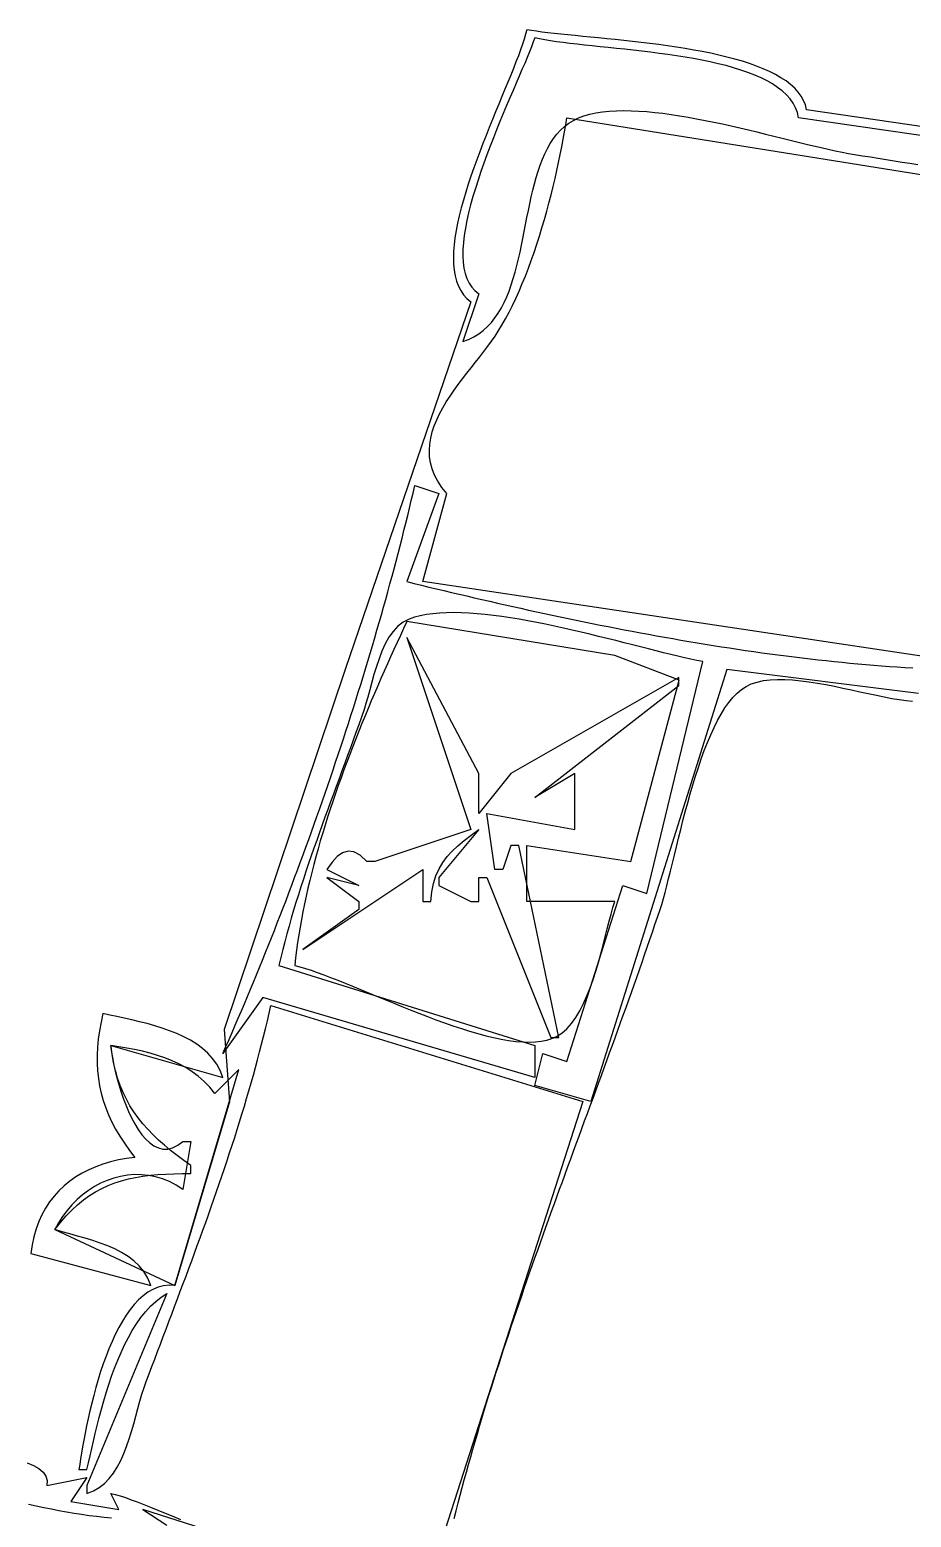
# Model space of a CAD drawing. Header units: metres. Extents: x 37 to 1169, y 29 to 746.
# Drawn here: x 411.8 to 522.1, y 417 to 603 of the extents above; entities that cross this region are included whole.
import ezdxf

# ---------------------------------------------------------------- set-up
doc = ezdxf.new("R2010")
doc.units = ezdxf.units.M

msp = doc.modelspace()

# ---------------------------------------------------------------- linework, layer by layer
for p, q in [((474, 603), (473.8551, 602.4419)), ((474.5751, 602.8995), (474, 603)), ((475.2089, 602.803), (474.5751, 602.8995)), ((475.898, 602.7096), (475.2089, 602.803)), ((476.6388, 602.6185), (475.898, 602.7096)), ((477.428, 602.5289), (476.6388, 602.6185)), ((473.4619, 601.1839), (473.2188, 600.4892)), ((473.6749, 601.8357), (473.4619, 601.1839)), ((473.8551, 602.4419), (473.6749, 601.8357)), ((474.5899, 600.8828), (474.3347, 600.2393)), ((474.8126, 601.4708), (474.5899, 600.8828)), ((475, 602), (474.8126, 601.4708)), ((475.601, 601.8638), (475, 602)), ((476.2595, 601.7358), (475.601, 601.8638)), ((476.972, 601.615), (476.2595, 601.7358)), ((477.7347, 601.5003), (476.972, 601.615)), ((478.2621, 602.44), (477.428, 602.5289)), ((478.5441, 601.3904), (477.7347, 601.5003)), ((479.1375, 602.351), (478.2621, 602.44)), ((479.3964, 601.2844), (478.5441, 601.3904)), ((480.0509, 602.2611), (479.1375, 602.351)), ((480.2881, 601.181), (479.3964, 601.2844)), ((480.9988, 602.1696), (480.0509, 602.2611)), ((481.2156, 601.0792), (480.2881, 601.181)), ((481.9777, 602.0755), (480.9988, 602.1696)), ((482.1751, 600.9779), (481.2156, 601.0792)), ((482.9843, 601.9782), (481.9777, 602.0755)), ((483.1631, 600.8759), (482.1751, 600.9779)), ((484.0149, 601.8769), (482.9843, 601.9782)), ((484.1759, 600.7722), (483.1631, 600.8759)), ((485.0662, 601.7707), (484.0149, 601.8769)), ((485.2099, 600.6656), (484.1759, 600.7722)), ((486.1347, 601.6588), (485.0662, 601.7707)), ((487.2169, 601.5405), (486.1347, 601.6588)), ((488.3094, 601.4149), (487.2169, 601.5405)), ((489.4088, 601.2813), (488.3094, 601.4149)), ((490.5116, 601.1389), (489.4088, 601.2813)), ((491.6142, 600.9868), (490.5116, 601.1389)), ((492.7133, 600.8243), (491.6142, 600.9868)), ((493.8055, 600.6505), (492.7133, 600.8243)), ((472.6528, 598.9819), (472.3351, 598.1746)), ((472.9483, 599.7543), (472.6528, 598.9819)), ((473.2188, 600.4892), (472.9483, 599.7543)), ((474.0501, 599.5439), (473.7389, 598.8001)), ((474.3347, 600.2393), (474.0501, 599.5439)), ((486.2614, 600.5551), (485.2099, 600.6656)), ((487.3268, 600.4394), (486.2614, 600.5551)), ((488.4025, 600.3175), (487.3268, 600.4394)), ((489.4848, 600.1883), (488.4025, 600.3175)), ((490.5702, 600.0507), (489.4848, 600.1883)), ((491.6549, 599.9035), (490.5702, 600.0507)), ((492.7353, 599.7457), (491.6549, 599.9035)), ((493.8079, 599.5761), (492.7353, 599.7457)), ((494.8871, 600.4648), (493.8055, 600.6505)), ((494.8689, 599.3937), (493.8079, 599.5761)), ((495.9147, 599.1972), (494.8689, 599.3937)), ((495.9549, 600.2662), (494.8871, 600.4648)), ((496.9417, 598.9856), (495.9147, 599.1972)), ((497.0052, 600.054), (495.9549, 600.2662)), ((497.9463, 598.7578), (496.9417, 598.9856)), ((498.0348, 599.8274), (497.0052, 600.054)), ((499.0401, 599.5856), (498.0348, 599.8274)), ((500.0176, 599.3278), (499.0401, 599.5856)), ((500.9639, 599.0532), (500.0176, 599.3278)), ((501.8756, 598.7611), (500.9639, 599.0532)), ((471.9978, 597.335), (471.6435, 596.4659)), ((472.3351, 598.1746), (471.9978, 597.335)), ((473.0489, 597.1812), (472.676, 596.3131)), ((473.4042, 598.0114), (473.0489, 597.1812)), ((473.7389, 598.8001), (473.4042, 598.0114)), ((498.9248, 598.5127), (497.9463, 598.7578)), ((499.8735, 598.2491), (498.9248, 598.5127)), ((500.789, 597.966), (499.8735, 598.2491)), ((501.6674, 597.6622), (500.789, 597.966)), ((502.5052, 597.3367), (501.6674, 597.6622)), ((502.7491, 598.4505), (501.8756, 598.7611)), ((503.2987, 596.9882), (502.5052, 597.3367)), ((503.5811, 598.1207), (502.7491, 598.4505)), ((504.368, 597.771), (503.5811, 598.1207)), ((505.1065, 597.4005), (504.368, 597.771)), ((505.793, 597.0084), (505.1065, 597.4005)), ((471.2747, 595.5699), (470.8942, 594.6497)), ((471.6435, 596.4659), (471.2747, 595.5699)), ((472.2885, 595.4106), (471.8892, 594.4771)), ((472.676, 596.3131), (472.2885, 595.4106)), ((504.0444, 596.6158), (503.2987, 596.9882)), ((504.7385, 596.2182), (504.0444, 596.6158)), ((505.3774, 595.7944), (504.7385, 596.2182)), ((505.9576, 595.3432), (505.3774, 595.7944)), ((506.4241, 596.594), (505.793, 597.0084)), ((506.4753, 594.8636), (505.9576, 595.3432)), ((506.9963, 596.1564), (506.4241, 596.594)), ((507.5062, 595.6949), (506.9963, 596.1564)), ((507.9503, 595.2086), (507.5062, 595.6949)), ((508.3252, 594.6967), (507.9503, 595.2086)), ((470.5046, 593.7079), (470.1084, 592.7472)), ((470.8942, 594.6497), (470.5046, 593.7079)), ((471.4813, 593.5162), (471.0675, 592.5314)), ((471.8892, 594.4771), (471.4813, 593.5162)), ((506.9269, 594.3545), (506.4753, 594.8636)), ((507.3088, 593.8146), (506.9269, 594.3545)), ((507.6174, 593.243), (507.3088, 593.8146)), ((508.6274, 594.1585), (508.3252, 594.6967)), ((508.8535, 593.5932), (508.6274, 594.1585)), ((509, 593), (508.8535, 593.5932)), ((469.7082, 591.7703), (469.3068, 590.7798)), ((470.1084, 592.7472), (469.7082, 591.7703)), ((470.651, 591.5262), (470.2347, 590.5041)), ((471.0675, 592.5314), (470.651, 591.5262)), ((478.866, 591.1273), (479, 592)), ((479, 592), (592, 573.8696)), ((479.2511, 591.3132), (479.8323, 591.6733)), ((479.8323, 591.6733), (480.4589, 591.9787)), ((480.4589, 591.9787), (481.1335, 592.2268)), ((481.1334, 592.2268), (481.8763, 592.4317)), ((481.8763, 592.4317), (482.6573, 592.596)), ((482.6573, 592.596), (483.4741, 592.7214)), ((483.4741, 592.7214), (484.3245, 592.81)), ((484.3245, 592.81), (485.2061, 592.8635)), ((485.2061, 592.8635), (486.1168, 592.8838)), ((486.1168, 592.8838), (487.0543, 592.8728)), ((487.0543, 592.8728), (488.0163, 592.8324)), ((488.0163, 592.8324), (489.0005, 592.7643)), ((489.0005, 592.7643), (490.0048, 592.6704)), ((490.0048, 592.6704), (491.0267, 592.5527)), ((491.0267, 592.5527), (492.0642, 592.413)), ((492.0642, 592.413), (493.1149, 592.2532)), ((493.1149, 592.2532), (494.1765, 592.075)), ((494.1765, 592.075), (495.2468, 591.8804)), ((495.2468, 591.8804), (496.3236, 591.6713)), ((496.3236, 591.6713), (497.4045, 591.4495)), ((497.4045, 591.4495), (498.4874, 591.2168)), ((507.849, 592.6385), (507.6174, 593.243)), ((508, 592), (507.849, 592.6385)), ((537.9962, 587.6481), (508, 592)), ((543, 588), (509, 593)), ((468.9068, 589.7784), (468.5106, 588.7688)), ((469.3068, 590.7798), (468.9068, 589.7784)), ((470.2347, 590.5041), (469.8214, 589.4685)), ((477.334, 589.3824), (477.7569, 589.9332)), ((477.7569, 589.9332), (478.2159, 590.4404)), ((478.2159, 590.4404), (478.7131, 590.9014)), ((478.5561, 589.3049), (478.718, 590.2282)), ((478.7131, 590.9014), (479.2511, 591.3132)), ((478.718, 590.2282), (478.866, 591.1273)), ((498.4874, 591.2168), (499.5699, 590.9752)), ((499.5699, 590.9752), (500.6498, 590.7265)), ((500.6498, 590.7265), (501.7249, 590.4725)), ((501.7249, 590.4725), (502.7928, 590.2152)), ((502.7928, 590.2152), (503.8514, 589.9563)), ((503.8514, 589.9563), (504.8983, 589.6978)), ((504.8983, 589.6978), (505.9313, 589.4415)), ((468.1211, 587.7536), (467.7407, 586.7356)), ((468.5106, 588.7688), (468.1211, 587.7536)), ((469.4143, 588.4231), (469.0162, 587.3712)), ((469.8214, 589.4685), (469.4143, 588.4231)), ((476.2574, 587.4969), (476.5866, 588.1616)), ((476.5866, 588.1616), (476.9447, 588.791)), ((476.9447, 588.791), (477.334, 589.3824)), ((478.1909, 587.3954), (478.3803, 588.3599)), ((478.3803, 588.3599), (478.5561, 589.3049)), ((505.9313, 589.4415), (506.9482, 589.1893)), ((506.9482, 589.1893), (507.9466, 588.943)), ((507.9466, 588.943), (508.9244, 588.7046)), ((508.9244, 588.7046), (509.8792, 588.4758)), ((509.8792, 588.4758), (510.8089, 588.2585)), ((510.8089, 588.2585), (511.711, 588.0547)), ((511.711, 588.0547), (512.5835, 587.8661)), ((512.5835, 587.8661), (513.424, 587.6946)), ((467.7407, 586.7356), (467.3721, 585.7173)), ((468.6302, 586.3164), (468.2592, 585.2622)), ((469.0162, 587.3712), (468.6302, 586.3164)), ((475.4189, 585.3198), (475.6759, 586.0733)), ((475.6759, 586.0733), (475.9546, 586.7999)), ((475.9546, 586.7999), (476.2574, 587.4969)), ((477.7719, 585.4177), (477.9881, 586.4139)), ((477.9881, 586.4139), (478.1909, 587.3954)), ((513.424, 587.6946), (514.2302, 587.5421)), ((514.2302, 587.5421), (515, 587.4105)), ((515, 587.4105), (515.9884, 587.2517)), ((515.9884, 587.2517), (516.9769, 587.0929)), ((516.9769, 587.0929), (517.9653, 586.9341)), ((517.9653, 586.9341), (518.9538, 586.7754)), ((518.9538, 586.7754), (519.9423, 586.6166)), ((519.9423, 586.6166), (520.9308, 586.4578)), ((520.9308, 586.4578), (521.9193, 586.299)), ((521.9193, 586.299), (522.9078, 586.1402)), ((467.018, 584.7014), (466.6809, 583.6906)), ((467.3721, 585.7173), (467.018, 584.7014)), ((467.9061, 584.2121), (467.5739, 583.1695)), ((468.2592, 585.2622), (467.9061, 584.2121)), ((474.9605, 583.7434), (475.1812, 584.5423)), ((475.1812, 584.5423), (475.4189, 585.3198)), ((477.3004, 583.3908), (477.5426, 584.4092)), ((477.5426, 584.4092), (477.7719, 585.4177)), ((466.3635, 582.6876), (466.0683, 581.695)), ((466.6809, 583.6906), (466.3635, 582.6876)), ((467.5739, 583.1695), (467.2656, 582.1381)), ((474.5604, 582.0929), (474.7544, 582.926)), ((474.7544, 582.926), (474.9605, 583.7434)), ((476.7775, 581.3335), (477.0452, 582.3648)), ((477.0452, 582.3648), (477.3004, 583.3908)), ((465.7981, 580.7155), (465.5554, 579.7518)), ((466.0683, 581.695), (465.7981, 580.7155)), ((466.9842, 581.1212), (466.7325, 580.1224)), ((467.2656, 582.1381), (466.9842, 581.1212)), ((474.0278, 579.5268), (474.1995, 580.3905)), ((474.1995, 580.3905), (474.3762, 581.2468)), ((474.3762, 581.2468), (474.5604, 582.0929)), ((476.2046, 579.2649), (476.4972, 580.2994)), ((476.4972, 580.2994), (476.7775, 581.3335)), ((465.3428, 578.8065), (465.1631, 577.8823)), ((465.5554, 579.7518), (465.3428, 578.8065)), ((466.5137, 579.1453), (466.3306, 578.1932)), ((466.7325, 580.1224), (466.5137, 579.1453)), ((473.6901, 577.7882), (473.8588, 578.6585)), ((473.8588, 578.6585), (474.0278, 579.5268)), ((475.8998, 578.2322), (476.2046, 579.2649)), ((465.0187, 576.9819), (464.9123, 576.1078)), ((465.1631, 577.8823), (465.0187, 576.9819)), ((466.1862, 577.2697), (466.0834, 576.3783)), ((466.3306, 578.1932), (466.1862, 577.2697)), ((473.3441, 576.0533), (473.5193, 576.9189)), ((473.5193, 576.9189), (473.6901, 577.7882)), ((475.2542, 576.182), (475.5829, 577.2038)), ((475.5829, 577.2038), (475.8998, 578.2322)), ((464.8465, 575.2629), (464.824, 574.4497)), ((464.9123, 576.1078), (464.8465, 575.2629)), ((466.0253, 575.5225), (466.0148, 574.7058)), ((466.0834, 576.3783), (466.0253, 575.5225)), ((472.9706, 574.3443), (473.1619, 575.1942)), ((473.1619, 575.1942), (473.3441, 576.0533)), ((474.5619, 574.1677), (474.9138, 575.1692)), ((474.9138, 575.1692), (475.2542, 576.182)), ((464.824, 574.4497), (464.8474, 573.671)), ((464.8474, 573.671), (464.9192, 572.9293)), ((464.9192, 572.9293), (465.0422, 572.2274)), ((466.0148, 574.7058), (466.0548, 573.9318)), ((466.0548, 573.9318), (466.1484, 573.2038)), ((466.1484, 573.2038), (466.2985, 572.5254)), ((472.5507, 572.6833), (472.7676, 573.5064)), ((472.7676, 573.5064), (472.9706, 574.3443)), ((473.824, 572.2084), (474.1986, 573.18)), ((474.1986, 573.18), (474.5619, 574.1677)), ((465.0422, 572.2274), (465.2189, 571.5679)), ((465.2189, 571.5679), (465.4519, 570.9535)), ((466.2985, 572.5254), (466.508, 571.9001)), ((466.508, 571.9001), (466.78, 571.3314)), ((466.78, 571.3314), (467.1173, 570.8228)), ((471.7921, 570.3305), (472.0653, 571.0926)), ((472.0653, 571.0926), (472.3174, 571.8778)), ((472.3174, 571.8778), (472.5507, 572.6833)), ((473.0419, 570.3228), (473.4384, 571.2552)), ((473.4384, 571.2552), (473.824, 572.2084)), ((465.4519, 570.9535), (465.7439, 570.3868)), ((465.7439, 570.3868), (466.0975, 569.8705)), ((468, 570), (466, 564)), ((466.0975, 569.8705), (466.5153, 569.4074)), ((466.5153, 569.4074), (467, 569)), ((467.1173, 570.8228), (467.523, 570.3778)), ((467.523, 570.3778), (468, 570)), ((471.1729, 568.8869), (471.4955, 569.5944)), ((471.4955, 569.5944), (471.7921, 570.3305)), ((472.2168, 568.53), (472.6346, 569.4136)), ((472.6346, 569.4136), (473.0419, 570.3228)), ((467, 569), (451.3079, 523)), ((470.0261, 566.9643), (470.4406, 567.5691)), ((470.4406, 567.5691), (470.822, 568.2109)), ((470.822, 568.2109), (471.1729, 568.8869)), ((471.35, 566.8489), (471.7886, 567.6743)), ((471.7886, 567.6743), (472.2168, 568.53)), ((468.5606, 565.3996), (469.0885, 565.8768)), ((469.0885, 565.8768), (469.5761, 566.3992)), ((469.5761, 566.3992), (470.0261, 566.9643)), ((470.4429, 565.2985), (470.9014, 566.0562)), ((470.9014, 566.0562), (471.35, 566.8489)), ((466, 564), (466.7123, 564.268)), ((466.7123, 564.268), (467.3749, 564.5925)), ((467.3749, 564.5925), (467.9902, 564.9706)), ((467.9902, 564.9706), (468.5606, 565.3996)), ((469.1294, 563.4167), (469.6011, 564.0564)), ((469.6011, 564.0564), (470.0409, 564.6839)), ((470.0409, 564.6839), (470.4429, 565.2986)), ((467.5807, 561.4294), (468.1133, 562.1027)), ((468.1133, 562.1027), (468.6315, 562.7653)), ((468.6315, 562.7653), (469.1294, 563.4167)), ((465.9543, 559.3508), (466.4954, 560.0529)), ((466.4954, 560.0529), (467.0394, 560.7459)), ((467.0394, 560.7459), (467.5807, 561.4294)), ((464.9045, 557.9216), (465.4221, 558.6402)), ((465.4221, 558.6402), (465.9543, 559.3508)), ((463.4983, 555.7232), (463.9368, 556.4626)), ((463.9368, 556.4626), (464.4075, 557.1956)), ((464.4075, 557.1956), (464.9045, 557.9216)), ((462.741, 554.2274), (463.0977, 554.978)), ((463.0977, 554.978), (463.4983, 555.7232)), ((461.992, 551.9492), (462.1823, 552.7125)), ((462.1823, 552.7125), (462.4339, 553.4721)), ((462.4339, 553.4721), (462.741, 554.2274)), ((461.8186, 550.4135), (461.8688, 551.1827)), ((461.8688, 551.1827), (461.992, 551.9492)), ((461.8472, 549.6423), (461.8186, 550.4135)), ((461.9605, 548.8694), (461.8472, 549.6423)), ((462.1641, 548.0955), (461.9605, 548.8694)), ((462.4641, 547.321), (462.1641, 548.0955)), ((462.8662, 546.5466), (462.4641, 547.321)), ((463, 545), (459, 534)), ((459.5619, 544.1336), (459.7828, 545.0682)), ((459.7828, 545.0682), (460, 546)), ((460, 546), (463, 545)), ((461, 534), (464, 545)), ((463.3762, 545.7727), (462.8662, 546.5466)), ((464, 545), (463.3762, 545.7727)), ((459.109, 542.2567), (459.3373, 543.1964)), ((459.3373, 543.1964), (459.5619, 544.1336)), ((458.6415, 540.37), (458.877, 541.3145)), ((458.877, 541.3145), (459.109, 542.2567)), ((458.1597, 538.4742), (458.4024, 539.4232)), ((458.4024, 539.4232), (458.6415, 540.37)), ((457.6641, 536.5702), (457.9136, 537.5232)), ((457.9136, 537.5232), (458.1597, 538.4742)), ((457.4111, 535.6154), (457.6641, 536.5702)), ((456.8952, 533.7004), (457.1548, 534.6587)), ((457.1548, 534.6587), (457.4111, 535.6154)), ((459, 534), (459.9193, 533.7741)), ((528, 524), (461, 534)), ((456.3662, 531.7791), (456.6323, 532.7405)), ((456.6323, 532.7405), (456.8952, 533.7004)), ((459.9193, 533.7741), (460.8436, 533.5483)), ((460.8436, 533.5483), (461.7728, 533.3227)), ((461.7728, 533.3227), (462.7067, 533.0974)), ((462.7067, 533.0974), (463.6452, 532.8724)), ((463.6452, 532.8724), (464.5882, 532.6477)), ((464.5882, 532.6477), (465.5355, 532.4236)), ((465.5355, 532.4236), (466.487, 532.2001)), ((466.487, 532.2001), (467.4426, 531.9772)), ((467.4426, 531.9772), (468.4021, 531.7551)), ((455.8244, 529.8522), (456.0969, 530.8163)), ((456.0969, 530.8163), (456.3662, 531.7791)), ((463.9718, 530.103), (463.094, 530.0582)), ((464.8822, 530.1165), (463.9718, 530.103)), ((465.8227, 530.1004), (464.8822, 530.1165)), ((466.7909, 530.0562), (465.8227, 530.1004)), ((468.4021, 531.7551), (469.3654, 531.5339)), ((469.3654, 531.5339), (470.3323, 531.3135)), ((470.3323, 531.3135), (471.3027, 531.0942)), ((471.3027, 531.0942), (472.2765, 530.8759)), ((472.2765, 530.8759), (473.2536, 530.6589)), ((473.2536, 530.6589), (474.2337, 530.443)), ((474.2337, 530.443), (475.2168, 530.2286)), ((475.2168, 530.2286), (476.2028, 530.0155)), ((455.2701, 527.9205), (455.5488, 528.8869)), ((455.5488, 528.8869), (455.8244, 529.8522)), ((457.8799, 528.4195), (457.2917, 527.7785)), ((458.5397, 528.9355), (457.8799, 528.4195)), ((459.2777, 529.307), (458.5397, 528.9355)), ((459, 529), (458.5971, 528.1388)), ((485, 524.7538), (459, 529)), ((459.9564, 529.533), (459.2777, 529.307)), ((460.6799, 529.7195), (459.9564, 529.533)), ((461.4456, 529.8681), (460.6799, 529.7195)), ((462.2511, 529.9804), (461.4456, 529.8681)), ((463.094, 530.0582), (462.2511, 529.9804)), ((467.7843, 529.9857), (466.7909, 530.0562)), ((468.8005, 529.8905), (467.7843, 529.9857)), ((469.8372, 529.7722), (468.8005, 529.8905)), ((470.8918, 529.6326), (469.8372, 529.7722)), ((471.962, 529.4731), (470.8918, 529.6326)), ((473.0453, 529.2955), (471.962, 529.4731)), ((474.1393, 529.1015), (473.0453, 529.2955)), ((475.2415, 528.8926), (474.1393, 529.1015)), ((476.3496, 528.6706), (475.2415, 528.8926)), ((476.2028, 530.0155), (477.1914, 529.804)), ((477.4611, 528.437), (476.3496, 528.6706)), ((477.1914, 529.804), (478.1826, 529.5941)), ((478.5736, 528.1935), (477.4611, 528.437)), ((478.1826, 529.5941), (479.1762, 529.3858)), ((479.1762, 529.3858), (480.1721, 529.1793)), ((480.1721, 529.1793), (481.1702, 528.9747)), ((481.1702, 528.9747), (482.1703, 528.772)), ((482.1703, 528.772), (483.1722, 528.5713)), ((483.1722, 528.5713), (484.1759, 528.3727)), ((484.1759, 528.3727), (485.1813, 528.1763)), ((454.7037, 525.9847), (454.9884, 526.953)), ((454.9884, 526.953), (455.2701, 527.9205)), ((456.7685, 527.0316), (456.3036, 526.1983)), ((457.2917, 527.7785), (456.7685, 527.0316)), ((457.7878, 526.3899), (457.3822, 525.5029)), ((458.1929, 527.2687), (457.7878, 526.3899)), ((458.5971, 528.1388), (458.1929, 527.2687)), ((459, 527), (467, 503)), ((468, 510), (459, 527)), ((479.6846, 527.9418), (478.5736, 528.1935)), ((480.7918, 527.6836), (479.6846, 527.9418)), ((481.8927, 527.4204), (480.7918, 527.6836)), ((482.9848, 527.1538), (481.8927, 527.4204)), ((484.0658, 526.8857), (482.9848, 527.1538)), ((485.1332, 526.6176), (484.0658, 526.8857)), ((486.1847, 526.3511), (485.1332, 526.6176)), ((485.1813, 528.1763), (486.188, 527.9822)), ((487.2176, 526.0879), (486.1847, 526.3511)), ((486.188, 527.9822), (487.1962, 527.7905)), ((487.1962, 527.7905), (488.2055, 527.6011)), ((488.2055, 527.6011), (489.2158, 527.4144)), ((489.2158, 527.4144), (490.2272, 527.2302)), ((490.2272, 527.2302), (491.2393, 527.0487)), ((491.2393, 527.0487), (492.252, 526.87)), ((492.252, 526.87), (493.2653, 526.6941)), ((493.2653, 526.6941), (494.2789, 526.5212)), ((494.2789, 526.5212), (495.2928, 526.3514)), ((495.2928, 526.3514), (496.3068, 526.1846)), ((454.1254, 524.0457), (454.416, 525.0156)), ((454.416, 525.0156), (454.7037, 525.9847)), ((455.8905, 525.2979), (455.5226, 524.3498)), ((456.3036, 526.1983), (455.8905, 525.2979)), ((456.9764, 524.6078), (456.5709, 523.7052)), ((457.3822, 525.5029), (456.9764, 524.6078)), ((493.0733, 521.6821), (485, 524.7538)), ((488.2298, 525.8296), (487.2176, 526.0879)), ((489.2186, 525.578), (488.2298, 525.8296)), ((490.1818, 525.3346), (489.2186, 525.578)), ((491.1168, 525.1011), (490.1818, 525.3346)), ((492.0212, 524.8791), (491.1168, 525.1011)), ((492.8926, 524.6703), (492.0212, 524.8791)), ((493.7287, 524.4763), (492.8926, 524.6703)), ((496.3068, 526.1846), (497.3208, 526.0211)), ((497.3208, 526.0211), (498.3347, 525.8608)), ((498.3347, 525.8608), (499.3482, 525.704)), ((499.3482, 525.704), (500.3613, 525.5505)), ((500.3613, 525.5505), (501.3738, 525.4006)), ((501.3738, 525.4006), (502.3856, 525.2544)), ((502.3856, 525.2544), (503.3966, 525.1118)), ((503.3966, 525.1118), (504.4066, 524.973)), ((504.4066, 524.973), (505.4155, 524.8381)), ((505.4155, 524.8381), (506.4232, 524.7072)), ((506.4232, 524.7072), (507.4294, 524.5803)), ((507.4294, 524.5803), (508.4342, 524.4576)), ((451.3079, 523), (436.1481, 478.0146)), ((453.5357, 522.1042), (453.8319, 523.0752)), ((453.8319, 523.0752), (454.1254, 524.0457)), ((455.1932, 523.3732), (454.8957, 522.3875)), ((455.5226, 524.3498), (455.1932, 523.3732)), ((456.166, 522.7952), (455.7621, 521.8782)), ((456.5709, 523.7052), (456.166, 522.7952)), ((499, 523), (482, 469)), ((489, 495), (496, 524)), ((494.5268, 524.2989), (493.7287, 524.4763)), ((495.2847, 524.1395), (494.5268, 524.2989)), ((496, 524), (495.2847, 524.1395)), ((523, 520), (499, 523)), ((508.4342, 524.4576), (509.4372, 524.339)), ((509.4372, 524.339), (510.4385, 524.2248)), ((510.4385, 524.2248), (511.4379, 524.1149)), ((511.4379, 524.1149), (512.4352, 524.0096)), ((512.4352, 524.0096), (513.4303, 523.9087)), ((513.4303, 523.9087), (514.423, 523.8125)), ((514.423, 523.8125), (515.4133, 523.7211)), ((515.4133, 523.7211), (516.401, 523.6344)), ((516.401, 523.6344), (517.3859, 523.5526)), ((517.3859, 523.5526), (518.3679, 523.4758)), ((518.3679, 523.4758), (519.3469, 523.4041)), ((519.3469, 523.4041), (520.3228, 523.3375)), ((520.3228, 523.3375), (521.2954, 523.2761)), ((521.2954, 523.2761), (522.2646, 523.22)), ((452.9347, 520.1609), (453.2366, 521.1327)), ((453.2366, 521.1327), (453.5357, 522.1042)), ((454.6235, 521.4121), (454.3701, 520.4663)), ((454.8957, 522.3875), (454.6235, 521.4121)), ((455.3595, 520.9545), (454.9587, 520.0245)), ((455.7621, 521.8782), (455.3595, 520.9545)), ((493, 522), (472, 510)), ((475, 507), (493, 521)), ((487, 499), (493.0733, 521.6821)), ((493, 521), (493, 522)), ((500.8547, 520.5085), (501.419, 520.8827)), ((501.4189, 520.8826), (502.0808, 521.2011)), ((502.0808, 521.2011), (502.8099, 521.4429)), ((502.8099, 521.4429), (503.6002, 521.6138)), ((503.6002, 521.6138), (504.4456, 521.7195)), ((504.4456, 521.7195), (505.3403, 521.7657)), ((505.3403, 521.7657), (506.2781, 521.7583)), ((506.2781, 521.7583), (507.253, 521.703)), ((507.253, 521.703), (508.2591, 521.6055)), ((508.2591, 521.6055), (509.2904, 521.4716)), ((509.2904, 521.4716), (510.3407, 521.3071)), ((510.3407, 521.3071), (511.4042, 521.1177)), ((511.4042, 521.1177), (512.4747, 520.9092)), ((512.4747, 520.9092), (513.5463, 520.6873)), ((452.323, 518.2167), (452.6302, 519.1889)), ((452.6302, 519.1889), (452.9347, 520.1609)), ((454.1287, 519.5695), (453.8928, 518.7409)), ((454.3701, 520.4663), (454.1287, 519.5695)), ((454.56, 519.0884), (454.1639, 518.1466)), ((454.9587, 520.0245), (454.56, 519.0884)), ((499.2772, 518.8858), (499.7844, 519.5047)), ((499.7844, 519.5047), (500.31, 520.0473)), ((500.31, 520.0473), (500.8547, 520.5085)), ((513.5463, 520.6873), (514.613, 520.4578)), ((514.613, 520.4578), (515.6688, 520.2265)), ((515.6688, 520.2265), (516.7076, 519.9991)), ((516.7076, 519.9991), (517.7235, 519.7813)), ((517.7235, 519.7813), (518.7104, 519.5789)), ((518.7104, 519.5789), (519.6623, 519.3977)), ((519.6623, 519.3977), (520.5732, 519.2435)), ((520.5732, 519.2435), (521.4371, 519.1219)), ((521.4371, 519.1219), (522.2481, 519.0388)), ((451.7007, 516.2722), (452.0131, 517.2444)), ((452.0131, 517.2444), (452.323, 518.2167)), ((453.6558, 518), (453.3202, 517.0397)), ((453.7706, 517.1995), (453.3807, 516.2473)), ((453.8928, 518.7409), (453.6559, 518)), ((454.1639, 518.1466), (453.7706, 517.1995)), ((497.8615, 516.6257), (498.3163, 517.4409)), ((498.3163, 517.4409), (498.788, 518.1961)), ((498.788, 518.1961), (499.2772, 518.8858)), ((451.0682, 514.3284), (451.3857, 515.3002)), ((451.3857, 515.3002), (451.7007, 516.2722)), ((452.9944, 515.2904), (452.6121, 514.3291)), ((452.9808, 516.0796), (452.6379, 515.1196)), ((453.3202, 517.0397), (452.9808, 516.0796)), ((453.3807, 516.2473), (452.9944, 515.2904)), ((497.0006, 514.8364), (497.4231, 515.7557)), ((497.4231, 515.7557), (497.8615, 516.6257)), ((450.4258, 512.3859), (450.7482, 513.3569)), ((450.7482, 513.3569), (451.0682, 514.3284)), ((452.2343, 513.3637), (451.8613, 512.3946)), ((452.292, 514.1596), (451.9435, 513.1996)), ((452.6121, 514.3291), (452.2343, 513.3637)), ((452.6379, 515.1196), (452.292, 514.1596)), ((496.2012, 512.8713), (496.5935, 513.8732)), ((496.5935, 513.8732), (497.0006, 514.8364)), ((450.101, 511.4154), (450.4258, 512.3859)), ((451.5929, 512.2394), (451.2406, 511.279)), ((451.8613, 512.3946), (451.4934, 511.4221)), ((451.9435, 513.1996), (451.5929, 512.2394)), ((495.459, 510.7733), (495.8232, 511.8362)), ((495.8232, 511.8362), (496.2012, 512.8713)), ((449.4444, 509.4763), (449.7739, 510.4455)), ((449.7739, 510.4455), (450.101, 511.4154)), ((450.8872, 510.3184), (450.533, 509.3574)), ((451.1312, 510.4464), (450.7749, 509.468)), ((451.2406, 511.279), (450.8872, 510.3184)), ((451.4934, 511.4221), (451.1312, 510.4464)), ((472, 510), (468, 505)), ((468, 505), (468, 510)), ((480, 510), (475, 507)), ((480, 503), (480, 510)), ((494.7699, 508.5853), (495.1081, 509.6879)), ((495.1081, 509.6879), (495.459, 510.7733)), ((448.7787, 507.5405), (449.1127, 508.5079)), ((449.1127, 508.5079), (449.4444, 509.4763)), ((450.1786, 508.3959), (449.8243, 507.434)), ((450.4249, 508.4871), (450.0816, 507.5041)), ((450.533, 509.3574), (450.1786, 508.3959)), ((450.7749, 509.468), (450.4249, 508.4871)), ((494.4439, 507.4711), (494.7699, 508.5853)), ((448.1043, 505.6087), (448.4426, 506.574)), ((448.4426, 506.574), (448.7787, 507.5405)), ((449.4707, 506.4715), (449.1182, 505.5084)), ((449.7454, 506.5194), (449.4167, 505.5331)), ((449.8243, 507.434), (449.4707, 506.4715)), ((450.0816, 507.5041), (449.7454, 506.5194)), ((493.8266, 505.2287), (494.1297, 506.3504)), ((494.1297, 506.3504), (494.4439, 507.4711)), ((447.4214, 503.6817), (447.7639, 504.6445)), ((447.7639, 504.6445), (448.1043, 505.6087)), ((448.7672, 504.5446), (448.4182, 503.5799)), ((449.1182, 505.5084), (448.7672, 504.5446)), ((449.0959, 504.5457), (448.7833, 503.5575)), ((449.4167, 505.5331), (449.0959, 504.5457)), ((470, 498), (469, 505)), ((469, 505), (480, 503)), ((493.252, 503.0039), (493.5342, 504.1115)), ((493.5342, 504.1115), (493.8266, 505.2287)), ((446.7305, 501.7603), (447.0769, 502.7202)), ((447.0769, 502.7202), (447.4214, 503.6817)), ((448.0717, 502.6145), (447.7281, 501.6481)), ((448.4182, 503.5799), (448.0717, 502.6145)), ((448.4793, 502.5688), (448.1843, 501.5799)), ((448.7833, 503.5575), (448.4793, 502.5688)), ((467, 503), (455, 499)), ((468, 503), (463, 497)), ((466.1551, 501.6375), (467.0344, 502.306)), ((467.0344, 502.306), (468, 503)), ((492.9793, 501.9115), (493.252, 503.0039)), ((446.0317, 499.8452), (446.382, 500.8019)), ((446.382, 500.8019), (446.7305, 501.7603)), ((447.3879, 500.6807), (447.0515, 499.7122)), ((447.7281, 501.6481), (447.3879, 500.6807)), ((447.8987, 500.5911), (447.6229, 499.6029)), ((448.1843, 501.5799), (447.8987, 500.5911)), ((464.6524, 500.3097), (465.3613, 500.9777)), ((465.3613, 500.9777), (466.1551, 501.6375)), ((472, 501), (471, 498)), ((473, 501), (472, 501)), ((478, 477), (473, 501)), ((474, 494), (474, 501)), ((474, 501), (487, 499)), ((492.4608, 499.7934), (492.7158, 500.8395)), ((492.7158, 500.8395), (492.9793, 501.9115)), ((445.3255, 497.9372), (445.6795, 498.8903)), ((445.6795, 498.8903), (446.0317, 499.8452)), ((446.7194, 498.7425), (446.392, 497.7717)), ((447.0515, 499.7122), (446.7194, 498.7425)), ((447.3572, 498.6154), (447.102, 497.6291)), ((447.6229, 499.6029), (447.3572, 498.6154)), ((449.6463, 498.917), (449, 498)), ((450.2954, 499.6257), (449.6463, 498.917)), ((450.9592, 500.0961), (450.2954, 499.6257)), ((451.6496, 500.2985), (450.9592, 500.0961)), ((452.3786, 500.2032), (451.6496, 500.2985)), ((453.1581, 499.7802), (452.3786, 500.2032)), ((454, 499), (453.1581, 499.7802)), ((455, 499), (454, 499)), ((463.0266, 498.0898), (463.4858, 498.8826)), ((463.4858, 498.8826), (464.0274, 499.617)), ((464.0274, 499.617), (464.6524, 500.3097)), ((491.9744, 497.8003), (492.2138, 498.7786)), ((492.2138, 498.7786), (492.4608, 499.7934)), ((444.6122, 496.0371), (444.9697, 496.9861)), ((444.9697, 496.9861), (445.3255, 497.9372)), ((446.0698, 496.7996), (445.7533, 495.8261)), ((446, 488), (461, 498)), ((446.392, 497.7717), (446.0698, 496.7996)), ((446.8578, 496.6443), (446.6248, 495.6612)), ((447.102, 497.6291), (446.8578, 496.6443)), ((449, 498), (453, 496)), ((453, 496), (449, 497)), ((449, 497), (453, 494)), ((461, 498), (461, 494)), ((462.3528, 496.2622), (462.6492, 497.222)), ((462.6492, 497.222), (463.0266, 498.0898)), ((463, 497), (463, 496)), ((468, 494), (468, 497)), ((468, 497), (469, 497)), ((469, 497), (477, 477)), ((471, 498), (470, 498)), ((491.516, 495.975), (491.742, 496.864)), ((491.742, 496.864), (491.9744, 497.8003)), ((443.892, 494.1456), (444.2529, 495.0902)), ((444.2529, 495.0902), (444.6122, 496.0371)), ((445.4429, 494.8511), (445.1391, 493.8747)), ((445.7533, 495.8261), (445.4429, 494.8511)), ((446.6248, 495.6612), (446.4035, 494.6802)), ((462, 494), (462.1366, 495.1938)), ((462.1366, 495.1938), (462.3528, 496.2622)), ((463, 496), (467, 494)), ((479, 474), (486, 496)), ((486, 496), (489, 495)), ((491.0815, 494.3606), (491.296, 495.1388)), ((491.296, 495.1388), (491.516, 495.975)), ((443.1653, 492.2635), (443.5295, 493.2033)), ((443.5295, 493.2033), (443.892, 494.1456)), ((444.8423, 492.8966), (444.553, 491.9169)), ((445.1391, 493.8747), (444.8423, 492.8966)), ((446.1943, 493.7017), (445.9975, 492.7259)), ((453, 493), (446, 488)), ((446.4035, 494.6802), (446.1943, 493.7017)), ((453, 494), (453, 493)), ((461, 494), (462, 494)), ((467, 494), (468, 494)), ((485, 494), (474, 494)), ((484.5435, 492.4339), (484.7732, 493.2589)), ((484.7732, 493.2589), (485, 494)), ((490.3515, 492.0582), (490.6666, 493)), ((490.6666, 493), (490.8718, 493.6459)), ((490.8718, 493.6459), (491.0815, 494.3606)), ((442.4325, 490.3916), (442.7997, 491.3263)), ((442.7997, 491.3263), (443.1653, 492.2635)), ((444.553, 491.9169), (444.2717, 490.9355)), ((445.8135, 491.7532), (445.6427, 490.7839)), ((445.9975, 492.7259), (445.8135, 491.7532)), ((484.0651, 490.5799), (484.3083, 491.537)), ((484.3083, 491.537), (484.5435, 492.4339)), ((489.7144, 490.1741), (490.0341, 491.1162)), ((490.0341, 491.1162), (490.3515, 492.0582)), ((441.6938, 488.5307), (442.0639, 489.4597)), ((442.0639, 489.4597), (442.4325, 490.3916)), ((443.9987, 489.9523), (443.7346, 488.9672)), ((444.2717, 490.9355), (443.9987, 489.9523)), ((445.4854, 489.8183), (445.3422, 488.8568)), ((445.6427, 490.7839), (445.4854, 489.8183)), ((483.5444, 488.5331), (483.8113, 489.5746)), ((483.8113, 489.5746), (484.0651, 490.5799)), ((489.0687, 488.2893), (489.3926, 489.2318)), ((489.3926, 489.2318), (489.7144, 490.1741)), ((440.9496, 486.6814), (441.3224, 487.6046)), ((441.3224, 487.6046), (441.6938, 488.5307)), ((443.4798, 487.9802), (443.2348, 486.9911)), ((443.7346, 488.9672), (443.4798, 487.9802)), ((445.2132, 487.8997), (445.099, 486.9473)), ((445.3422, 488.8568), (445.2132, 487.8997)), ((482.9611, 486.3891), (483.2618, 487.4673)), ((483.2618, 487.4673), (483.5444, 488.5331)), ((488.4151, 486.4038), (488.7429, 487.3466)), ((488.7429, 487.3466), (489.0687, 488.2893)), ((440.2002, 484.8447), (440.5756, 485.7615)), ((440.5756, 485.7615), (440.9496, 486.6814)), ((443.2348, 486.9911), (443, 486)), ((443, 486), (475, 476)), ((445.099, 486.9473), (445, 486)), ((445, 486), (445.6296, 485.8399)), ((445.6296, 485.8399), (446.3097, 485.641)), ((446.3097, 485.641), (447.0372, 485.4062)), ((482.6395, 485.3104), (482.9611, 486.3891)), ((487.7542, 484.5176), (488.0855, 485.4608)), ((488.0855, 485.4608), (488.4151, 486.4038)), ((439.4459, 483.0212), (439.8237, 483.9312)), ((439.8237, 483.9312), (440.2002, 484.8447)), ((447.0372, 485.4062), (447.809, 485.1386)), ((447.809, 485.1386), (448.6221, 484.841)), ((448.6221, 484.841), (449.4736, 484.5165)), ((449.4736, 484.5165), (450.3602, 484.1682)), ((450.3602, 484.1682), (451.279, 483.7989)), ((451.279, 483.7989), (452.227, 483.4117)), ((481.924, 483.1993), (482.2947, 484.2432)), ((482.2947, 484.2432), (482.6395, 485.3104)), ((487.0867, 482.6306), (487.4212, 483.5742)), ((487.4212, 483.5742), (487.7542, 484.5176)), ((441, 482), (436, 475)), ((438.6871, 481.2117), (439.0671, 482.1146)), ((439.0671, 482.1146), (439.4459, 483.0212)), ((475, 472), (441, 482)), ((452.227, 483.4117), (453.201, 483.0096)), ((453.201, 483.0096), (454.1981, 482.5955)), ((454.1981, 482.5955), (455.2152, 482.1725)), ((455.2152, 482.1725), (456.2493, 481.7436)), ((456.2493, 481.7436), (457.2974, 481.3117)), ((481.0949, 481.2294), (481.5249, 482.1908)), ((481.5249, 482.1908), (481.924, 483.1993)), ((486.7506, 481.6869), (487.0867, 482.6306)), ((421, 480), (420.7598, 478.9061)), ((421.8554, 479.8071), (421, 480)), ((437.924, 479.417), (438.3061, 480.3124)), ((438.3061, 480.3124), (438.6871, 481.2117)), ((441.5593, 479.0653), (441.7832, 480.033)), ((441.7832, 480.033), (442, 481)), ((442, 481), (481, 469)), ((457.2974, 481.3117), (458.3563, 480.8798)), ((458.3563, 480.8798), (459.4231, 480.451)), ((459.4231, 480.451), (460.4946, 480.0282)), ((460.4946, 480.0282), (461.568, 479.6144)), ((480.1318, 479.4962), (480.6314, 480.3273)), ((480.6314, 480.3273), (481.0949, 481.2294)), ((486.0744, 479.7987), (486.4132, 480.7429)), ((486.4132, 480.7429), (486.7506, 481.6869)), ((420.7598, 478.9061), (420.5668, 477.8381)), ((422.7462, 479.6121), (421.8554, 479.8071)), ((423.6649, 479.411), (422.7462, 479.6121)), ((424.6039, 479.1995), (423.6649, 479.411)), ((425.5557, 478.9737), (424.6039, 479.1995)), ((426.5127, 478.7294), (425.5557, 478.9737)), ((427.4674, 478.4625), (426.5127, 478.7294)), ((428.4123, 478.1688), (427.4674, 478.4625)), ((429.3398, 477.8443), (428.4123, 478.1688)), ((436.1481, 478.0146), (436.8271, 468.9606)), ((437.157, 477.6378), (437.541, 478.5254)), ((437.541, 478.5254), (437.924, 479.417)), ((441.091, 477.1281), (441.3286, 478.097)), ((441.3286, 478.097), (441.5593, 479.0653)), ((461.568, 479.6144), (462.64, 479.2126)), ((462.64, 479.2126), (463.7078, 478.8259)), ((463.7078, 478.8259), (464.7682, 478.4571)), ((464.7682, 478.4571), (465.8181, 478.1093)), ((465.8181, 478.1093), (466.8547, 477.7856)), ((478.3914, 477.5486), (479.0143, 478.0949)), ((479.0143, 478.0949), (479.5936, 478.7481)), ((479.5936, 478.7481), (480.1318, 479.4962)), ((485.3932, 477.9097), (485.7344, 478.8543)), ((485.7344, 478.8543), (486.0744, 479.7987)), ((420.4213, 476.7941), (420.324, 475.7725)), ((420.5668, 477.8381), (420.4213, 476.7941)), ((430.2423, 477.4849), (429.3398, 477.8443)), ((431.1124, 477.0865), (430.2423, 477.4849)), ((431.9425, 476.6448), (431.1124, 477.0865)), ((432.7251, 476.156), (431.9425, 476.6448)), ((433.4526, 475.6157), (432.7251, 476.156)), ((436.3865, 475.875), (436.7722, 476.7543)), ((436.7722, 476.7543), (437.157, 477.6378)), ((440.5965, 475.189), (440.8469, 476.1588)), ((440.8469, 476.1588), (441.091, 477.1281)), ((466.8547, 477.7856), (467.8747, 477.4888)), ((467.8747, 477.4888), (468.8752, 477.2219)), ((468.8752, 477.2219), (469.8532, 476.9881)), ((469.8532, 476.9881), (470.8055, 476.7902)), ((470.8055, 476.7902), (471.7292, 476.6312)), ((471.7292, 476.6312), (472.6212, 476.5142)), ((472.6212, 476.5142), (473.4785, 476.4421)), ((473.4785, 476.4421), (474.2979, 476.418)), ((474.2979, 476.418), (475.0766, 476.4448)), ((475.0766, 476.4448), (475.8114, 476.5255)), ((475.8114, 476.5255), (476.4993, 476.6631)), ((476.4993, 476.6631), (477.1372, 476.8606)), ((477, 477), (478, 477)), ((477.1372, 476.8606), (477.7222, 477.1211)), ((477.7222, 477.1211), (478.3914, 477.5486)), ((484.7077, 476.0199), (485.0509, 476.9649)), ((485.0509, 476.9649), (485.3932, 477.9097)), ((420.324, 475.7725), (420.2753, 474.7717)), ((420.2753, 474.7717), (420.2759, 473.79)), ((422.1381, 474.9074), (422, 476)), ((422, 476), (436, 472)), ((422, 476), (422.0403, 475.5065)), ((422.9934, 475.847), (422, 476)), ((422.0403, 475.5065), (422.1145, 474.9265)), ((422.1145, 474.9265), (422.2221, 474.2716)), ((422.3231, 473.8634), (422.1381, 474.9074)), ((423.982, 475.6791), (422.9934, 475.847)), ((424.9627, 475.4914), (423.982, 475.6791)), ((425.9323, 475.2794), (424.9627, 475.4914)), ((426.8879, 475.0383), (425.9323, 475.2794)), ((427.8264, 474.7634), (426.8879, 475.0383)), ((428.7448, 474.4501), (427.8264, 474.7634)), ((429.6399, 474.0937), (428.7448, 474.4501)), ((434.1174, 475.0199), (433.4526, 475.6157)), ((434.7121, 474.3646), (434.1174, 475.0199)), ((435.2292, 473.6456), (434.7121, 474.3646)), ((436, 475), (436.3865, 475.875)), ((440.3398, 474.2188), (440.5965, 475.189)), ((475, 476), (475, 472)), ((475, 471), (476, 475)), ((476, 475), (479, 474)), ((484.0185, 474.1292), (484.3635, 475.0746)), ((484.3635, 475.0746), (484.7077, 476.0199)), ((420.2759, 473.79), (420.3261, 472.8256)), ((420.3261, 472.8256), (420.4266, 471.877)), ((422.2221, 474.2716), (422.3622, 473.5535)), ((422.5544, 472.8653), (422.3231, 473.8634)), ((422.3622, 473.5535), (422.5344, 472.784)), ((422.5344, 472.784), (422.7378, 471.9748)), ((422.8312, 471.9104), (422.5544, 472.8653)), ((430.5088, 473.6896), (429.6399, 474.0937)), ((430, 446), (438, 473)), ((431.3484, 473.233), (430.5088, 473.6896)), ((432.1557, 472.7193), (431.3484, 473.233)), ((432.9275, 472.1439), (432.1557, 472.7193)), ((438, 473), (435, 470)), ((435.6609, 472.8587), (435.2292, 473.6456)), ((436, 472), (435.6609, 472.8587)), ((439.8087, 472.2777), (440.0772, 473.2484)), ((440.0772, 473.2484), (440.3398, 474.2188)), ((483.3264, 472.2375), (483.6728, 473.1835)), ((483.6728, 473.1835), (484.0185, 474.1292)), ((420.4266, 471.877), (420.5779, 470.9423)), ((420.5779, 470.9423), (420.7805, 470.0201)), ((422.7378, 471.9748), (422.9719, 471.1376)), ((423.1529, 470.9963), (422.8312, 471.9104)), ((422.9719, 471.1376), (423.2359, 470.2843)), ((423.5189, 470.1202), (423.1529, 470.9963)), ((433.6608, 471.5019), (432.9275, 472.1439)), ((434.3527, 470.7888), (433.6608, 471.5019)), ((435, 470), (434.3527, 470.7888)), ((439.255, 470.3359), (439.5346, 471.3068)), ((439.5346, 471.3068), (439.8087, 472.2777)), ((482, 469), (475, 471)), ((482.6319, 470.345), (482.9794, 471.2914)), ((482.9794, 471.2914), (483.3264, 472.2375)), ((420.7805, 470.0201), (421.0349, 469.1086)), ((421.0349, 469.1086), (421.3417, 468.206)), ((423.2359, 470.2843), (423.5293, 469.4264)), ((423.9284, 469.2795), (423.5189, 470.1202)), ((423.5293, 469.4264), (423.8513, 468.5758)), ((424.3809, 468.4716), (423.9284, 469.2795)), ((436.8271, 468.9606), (430, 446)), ((438.6802, 468.3939), (438.9702, 469.3649)), ((438.9702, 469.3649), (439.255, 470.3359)), ((481, 469), (463, 413)), ((481.9357, 468.4515), (482.284, 469.3983)), ((482.284, 469.3983), (482.6319, 470.345)), ((421.3417, 468.206), (421.7014, 467.3108)), ((421.7014, 467.3108), (422.1145, 466.4213)), ((423.8513, 468.5758), (424.2013, 467.7442)), ((424.2013, 467.7442), (424.5787, 466.9433)), ((424.8755, 467.6939), (424.3809, 468.4716)), ((424.5787, 466.9433), (424.9828, 466.1849)), ((425.4118, 466.9438), (424.8755, 467.6939)), ((425.989, 466.2186), (425.4118, 466.9438)), ((438.0859, 466.4523), (438.3854, 467.423)), ((438.3854, 467.423), (438.6802, 468.3939)), ((481.2386, 466.5569), (481.5873, 467.5043)), ((481.5873, 467.5043), (481.9357, 468.4515)), ((422.1145, 466.4213), (422.5816, 465.5357)), ((422.5816, 465.5357), (423.1031, 464.6525)), ((424.9828, 466.1849), (425.4129, 465.4806)), ((425.4129, 465.4806), (425.8683, 464.8423)), ((426.6064, 465.5157), (425.989, 466.2186)), ((427.2635, 464.8325), (426.6064, 465.5157)), ((437.4734, 464.5116), (437.7818, 465.4818)), ((437.7818, 465.4818), (438.0859, 466.4523)), ((480.5411, 464.6614), (480.8899, 465.6093)), ((480.8899, 465.6093), (481.2386, 466.5569)), ((423.1031, 464.6525), (423.6797, 463.7699)), ((423.6797, 463.7699), (424.3118, 462.8863)), ((425.8683, 464.8423), (426.3485, 464.2816)), ((426.3485, 464.2816), (426.8527, 463.8103)), ((426.8527, 463.8103), (427.3802, 463.4402)), ((427.9594, 464.1664), (427.2635, 464.8325)), ((427.3802, 463.4402), (427.9306, 463.1829)), ((427.9306, 463.1829), (428.5029, 463.0502)), ((428.6937, 463.5147), (427.9594, 464.1664)), ((429.4655, 462.8748), (428.6937, 463.5147)), ((429.0967, 463.0538), (429.7113, 463.2055)), ((429.7113, 463.2055), (430.3459, 463.5169)), ((430.3459, 463.5169), (431, 464)), ((431, 464), (432, 464)), ((432, 464), (431, 458)), ((436.8443, 462.5722), (437.1608, 463.5417)), ((437.1608, 463.5417), (437.4734, 464.5116)), ((479.844, 462.7648), (480.1925, 463.7133)), ((480.1925, 463.7133), (480.5411, 464.6614)), ((421.9507, 461.4508), (421.0022, 461.1698)), ((422.9343, 461.6828), (421.9507, 461.4508)), ((423.9513, 461.8658), (422.9343, 461.6828)), ((425, 462), (423.9513, 461.8658)), ((424.3118, 462.8863), (425, 462)), ((428.5029, 463.0502), (429.0967, 463.0538)), ((430.2743, 462.2442), (429.4655, 462.8748)), ((431.1193, 461.6201), (430.2743, 462.2442)), ((432, 461), (431.1193, 461.6201)), ((436.2, 460.6348), (436.5239, 461.6032)), ((436.5239, 461.6032), (436.8443, 462.5722)), ((479.1478, 460.8672), (479.4957, 461.8162)), ((479.4957, 461.8162), (479.844, 462.7648)), ((417.5933, 459.5559), (416.846, 459.0299)), ((418.3843, 460.0329), (417.5933, 459.5559)), ((419.2173, 460.4609), (418.3843, 460.0329)), ((420.0904, 460.8398), (419.2173, 460.4609)), ((421.0022, 461.1698), (420.0904, 460.8398)), ((422.3485, 459.4159), (421.5189, 459.1285)), ((423.1956, 459.6335), (422.3485, 459.4159)), ((424.0566, 459.7784), (423.1956, 459.6335)), ((424.9278, 459.848), (424.0566, 459.7784)), ((424.1901, 459.3044), (425.0754, 459.4941)), ((425.8054, 459.8396), (424.9278, 459.848)), ((425.0754, 459.4941), (425.9844, 459.6477)), ((426.6857, 459.7505), (425.8054, 459.8396)), ((425.9844, 459.6477), (426.9183, 459.7687)), ((427.5652, 459.5779), (426.6857, 459.7505)), ((426.9183, 459.7687), (427.8781, 459.8603)), ((428.44, 459.3193), (427.5652, 459.5779)), ((427.8781, 459.8603), (428.865, 459.9259)), ((428.865, 459.9259), (429.8802, 459.9688)), ((429.8802, 459.9688), (430.9248, 459.9924)), ((430.9248, 459.9924), (432, 460)), ((432, 460), (432, 461)), ((435.5419, 458.6997), (435.8726, 459.6669)), ((435.8726, 459.6669), (436.2, 460.6348)), ((478.4533, 458.9685), (478.8003, 459.918)), ((478.8003, 459.918), (479.1478, 460.8672)), ((415.4893, 457.8305), (414.8834, 457.1572)), ((416.1441, 458.4547), (415.4893, 457.8305)), ((416.846, 459.0299), (416.1441, 458.4547)), ((419.1723, 457.8734), (418.4498, 457.3331)), ((419.9271, 458.3545), (419.1723, 457.8734)), ((419.3121, 457.2222), (420.0791, 457.6983)), ((420.7105, 458.7737), (419.9271, 458.3545)), ((420.0791, 457.6983), (420.863, 458.1184)), ((421.5189, 459.1285), (420.7105, 458.7737)), ((420.863, 458.1184), (421.665, 458.4857)), ((421.665, 458.4857), (422.486, 458.8035)), ((422.486, 458.8035), (423.3274, 459.0753)), ((423.3274, 459.0753), (424.1901, 459.3044)), ((429.3066, 458.9719), (428.44, 459.3193)), ((430.1611, 458.533), (429.3066, 458.9719)), ((431, 458), (430.1611, 458.533)), ((434.8717, 456.7676), (435.2083, 457.7333)), ((435.2083, 457.7333), (435.5419, 458.6997)), ((477.7611, 457.0686), (478.1069, 458.0187)), ((478.1069, 458.0187), (478.4533, 458.9685)), ((414.328, 456.4347), (413.8249, 455.663)), ((414.8834, 457.1572), (414.328, 456.4347)), ((417.1164, 456.0858), (416.513, 455.3842)), ((417.1007, 455.4237), (417.824, 456.0882)), ((417.7633, 456.7363), (417.1164, 456.0858)), ((418.4498, 457.3331), (417.7633, 456.7363)), ((417.824, 456.0882), (418.5607, 456.6866)), ((418.5607, 456.6866), (419.3121, 457.2222)), ((434.1907, 454.839), (434.5325, 455.8029)), ((434.5325, 455.8029), (434.8717, 456.7676)), ((477.0718, 455.1676), (477.416, 456.1182)), ((477.416, 456.1182), (477.7611, 457.0686)), ((412.9823, 453.9722), (412.6463, 453.053)), ((413.3757, 454.8422), (412.9823, 453.9722)), ((413.8249, 455.663), (413.3757, 454.8422)), ((415, 453), (415.6898, 453.8829)), ((415.4511, 453.8386), (415, 453)), ((415.9567, 454.6343), (415.4511, 453.8386)), ((415.6898, 453.8829), (416.3896, 454.6897)), ((416.513, 455.3842), (415.9567, 454.6343)), ((416.3896, 454.6897), (417.1007, 455.4237)), ((433.5004, 452.9143), (433.8466, 453.8761)), ((433.8466, 453.8761), (434.1907, 454.839)), ((476.3862, 453.2654), (476.7285, 454.2167)), ((476.7285, 454.2167), (477.0718, 455.1676)), ((412.3694, 452.0846), (412.1534, 451.0669)), ((412.6463, 453.053), (412.3694, 452.0846)), ((415.9105, 452.7174), (415, 453)), ((415, 453), (430, 446)), ((416.8482, 452.4456), (415.9105, 452.7174)), ((417.803, 452.1761), (416.8482, 452.4456)), ((418.7651, 451.9003), (417.803, 452.1761)), ((433.1523, 451.9537), (433.5004, 452.9143)), ((475.7049, 451.362), (476.045, 452.3139)), ((476.045, 452.3139), (476.3862, 453.2654)), ((412.1534, 451.0669), (412, 450)), ((419.7246, 451.6096), (418.7651, 451.9003)), ((420.6715, 451.2955), (419.7246, 451.6096)), ((421.5961, 450.9493), (420.6715, 451.2955)), ((422.4885, 450.5626), (421.5961, 450.9493)), ((423.3386, 450.1267), (422.4885, 450.5626)), ((424.1367, 449.6331), (423.3386, 450.1267)), ((432.4509, 450.0359), (432.8024, 450.9942)), ((432.8024, 450.9942), (433.1523, 451.9537)), ((475.0286, 449.4574), (475.3661, 450.4099)), ((475.3661, 450.4099), (475.7049, 451.362)), ((412, 450), (427, 446)), ((424.8728, 449.0733), (424.1367, 449.6331)), ((425.5371, 448.4386), (424.8728, 449.0733)), ((426.1196, 447.7205), (425.5371, 448.4386)), ((431.7439, 448.1235), (432.098, 449.079)), ((432.098, 449.079), (432.4509, 450.0359)), ((474.3578, 447.5515), (474.6924, 448.5046)), ((474.6924, 448.5046), (475.0286, 449.4574)), ((426.6106, 446.9105), (426.1196, 447.7205)), ((427, 446), (426.6106, 446.9105)), ((431.0327, 446.2168), (431.3887, 447.1694)), ((431.3887, 447.1694), (431.7439, 448.1235)), ((473.6934, 445.6444), (474.0248, 446.5981)), ((474.0248, 446.5981), (474.3578, 447.5515)), ((429, 445), (419, 421)), ((426.0359, 444.7095), (425.4655, 444.2009)), ((426.6314, 445.1433), (426.0359, 444.7095)), ((427.2523, 445.4969), (426.6314, 445.1433)), ((427.8992, 445.7647), (427.2523, 445.4969)), ((427.5971, 443.9955), (428.2808, 444.5348)), ((428.5724, 445.9414), (427.8992, 445.7647)), ((428.2808, 444.5348), (429, 445)), ((429.2725, 446.0217), (428.5724, 445.9414)), ((430, 446), (429.2725, 446.0217)), ((430.319, 444.3164), (430.6761, 445.2658)), ((430.6761, 445.2658), (431.0327, 446.2168)), ((473.0358, 443.7359), (473.3637, 444.6903)), ((473.3637, 444.6903), (473.6934, 445.6444)), ((424.3979, 442.9807), (423.8998, 442.2799)), ((424.9196, 443.6228), (424.3979, 442.9807)), ((425.4655, 444.2009), (424.9196, 443.6228)), ((425.7476, 441.984), (426.3317, 442.7149)), ((426.3317, 442.7149), (426.9478, 443.3872)), ((426.9478, 443.3872), (427.5971, 443.9955)), ((429.604, 442.4228), (429.9616, 443.3687)), ((429.9616, 443.3687), (430.319, 444.3164)), ((472.3859, 441.8261), (472.7099, 442.7811)), ((472.7099, 442.7811), (473.0358, 443.7359)), ((423.4249, 441.526), (422.9727, 440.7244)), ((423.8998, 442.2799), (423.4249, 441.526)), ((424.6709, 440.3668), (425.1944, 441.1996)), ((425.1944, 441.1996), (425.7476, 441.984)), ((428.8894, 440.5366), (429.2466, 441.4787)), ((429.2466, 441.4787), (429.604, 442.4228)), ((471.7443, 439.9149), (472.064, 440.8707)), ((472.064, 440.8707), (472.3859, 441.8261)), ((422.1347, 438.9994), (421.748, 438.0869)), ((422.5428, 439.8803), (422.1347, 438.9994)), ((422.9727, 440.7244), (422.5428, 439.8803)), ((423.7084, 438.5768), (424.176, 439.4908)), ((424.176, 439.4908), (424.6709, 440.3668)), ((428.1766, 438.6582), (428.5327, 439.5964)), ((428.5327, 439.5964), (428.8894, 440.5366)), ((471.1116, 438.0023), (471.4268, 438.9588)), ((471.4268, 438.9588), (471.7443, 439.9149)), ((421.3822, 437.1483), (421.0368, 436.189)), ((421.748, 438.0869), (421.3822, 437.1483)), ((422.8507, 436.6554), (423.267, 437.6299)), ((423.267, 437.6299), (423.7084, 438.5768)), ((427.467, 436.7882), (427.8213, 437.7221)), ((427.8213, 437.7221), (428.1766, 438.6582)), ((470.7988, 437.0455), (471.1116, 438.0023)), ((421.0368, 436.189), (420.7115, 435.2144)), ((422.0885, 434.6439), (422.4583, 435.6583)), ((422.4583, 435.6583), (422.8507, 436.6554)), ((426.7621, 434.927), (427.1139, 435.8565)), ((427.1139, 435.8565), (427.467, 436.7882)), ((470.1807, 435.1308), (470.4885, 436.0883)), ((470.4885, 436.0883), (470.7988, 437.0455)), ((420.4057, 434.23), (420.1189, 433.2411)), ((420.7115, 435.2144), (420.4057, 434.23)), ((421.4126, 432.5838), (421.7404, 433.6173)), ((421.7404, 433.6173), (422.0885, 434.6439)), ((426.1382, 433.2208), (426.412, 434)), ((426.412, 434), (426.7621, 434.927)), ((469.5732, 433.2146), (469.8756, 434.1729)), ((469.8756, 434.1729), (470.1807, 435.1308)), ((419.8508, 432.2533), (419.6008, 431.2718)), ((420.1189, 433.2411), (419.8508, 432.2533)), ((420.8136, 430.5163), (421.1041, 431.5484)), ((421.1041, 431.5484), (421.4126, 432.5838)), ((425.3752, 430.593), (425.6254, 431.5069)), ((425.6254, 431.5069), (425.8779, 432.3863)), ((425.8779, 432.3863), (426.1382, 433.2208)), ((468.9769, 431.297), (469.2736, 432.256)), ((469.2736, 432.256), (469.5732, 433.2146)), ((419.3686, 430.3021), (419.1536, 429.3496)), ((419.6008, 431.2718), (419.3686, 430.3021)), ((420.54, 429.4927), (420.8136, 430.5163)), ((424.8593, 428.7033), (425.1217, 429.655)), ((425.1217, 429.655), (425.3752, 430.593)), ((468.3926, 429.3778), (468.6832, 430.3376)), ((468.6832, 430.3376), (468.9769, 431.297)), ((418.9554, 428.4198), (418.7736, 427.518)), ((419.1536, 429.3496), (418.9554, 428.4198)), ((420.0388, 427.4917), (420.2821, 428.4828)), ((420.2821, 428.4828), (420.54, 429.4927)), ((424.5826, 427.7483), (424.8593, 428.7033)), ((467.8208, 427.4571), (468.1051, 428.4176)), ((468.1051, 428.4176), (468.3926, 429.3778)), ((418.6076, 426.6497), (418.457, 425.8203)), ((418.7736, 427.518), (418.6076, 426.6497)), ((419.5912, 425.5868), (419.8089, 426.5247)), ((419.8089, 426.5247), (420.0388, 427.4917)), ((423.9637, 425.87), (424.2859, 426.8004)), ((424.2859, 426.8004), (424.5826, 427.7483)), ((467.2623, 425.5348), (467.5399, 426.4961)), ((467.5399, 426.4961), (467.8208, 427.4571)), ((418.2004, 424.2999), (418.0934, 423.6196)), ((418.3215, 425.0352), (418.2004, 424.2999)), ((418.457, 425.8203), (418.3215, 425.0352)), ((419.1879, 423.8193), (419.3846, 424.6833)), ((419.3846, 424.6833), (419.5912, 425.5868)), ((422.7886, 423.2878), (423.2206, 424.1033)), ((423.2206, 424.1033), (423.6105, 424.9675)), ((423.6105, 424.9675), (423.9637, 425.87)), ((466.7176, 423.6109), (466.9882, 424.5731)), ((466.9882, 424.5731), (467.2623, 425.5348)), ((411.5386, 423.7977), (412.3204, 423.4735)), ((412.3204, 423.4735), (412.9858, 423.0898)), ((412.9858, 423.0898), (413.5107, 422.6486)), ((413.5107, 422.6486), (413.8708, 422.1518)), ((418.0934, 423.6196), (418, 423)), ((418, 423), (419, 423)), ((419, 423), (419.1879, 423.8193)), ((421.7759, 421.8445), (422.3089, 422.5314)), ((422.3089, 422.5314), (422.7886, 423.2878)), ((466.1875, 421.6854), (466.4507, 422.6484)), ((466.4507, 422.6484), (466.7176, 423.6109)), ((413.8708, 422.1518), (414.042, 421.6016)), ((414, 421), (419, 422)), ((414.042, 421.6016), (414, 421)), ((419, 422), (417, 419)), ((419, 421), (419, 420)), ((419.8016, 420.3048), (420.5278, 420.7208)), ((420.5278, 420.7208), (421.184, 421.2375)), ((421.184, 421.2375), (421.7759, 421.8445)), ((465.6726, 419.7583), (465.9281, 420.7221)), ((465.9281, 420.7221), (466.1875, 421.6854)), ((411.6885, 418.661), (412.6441, 418.4439)), ((417, 419), (423, 418)), ((419, 420), (419.8016, 420.3048)), ((423, 418), (422, 420)), ((422, 420), (422.5447, 419.8597)), ((422.5447, 419.8597), (423.1499, 419.6787)), ((423.1499, 419.6787), (423.8119, 419.4602)), ((423.8119, 419.4602), (424.5269, 419.2071)), ((424.5269, 419.2071), (425.2914, 418.9227)), ((425.2914, 418.9227), (426.1017, 418.6101)), ((426.1017, 418.6101), (426.9541, 418.2724)), ((465.1736, 417.8295), (465.4211, 418.7941)), ((465.4211, 418.7941), (465.6726, 419.7583)), ((412.6441, 418.4439), (413.5979, 418.2374)), ((413.5979, 418.2374), (414.5496, 418.042)), ((414.5496, 418.042), (415.4991, 417.8582)), ((415.4991, 417.8582), (416.4463, 417.6863)), ((416.4463, 417.6863), (417.391, 417.5267)), ((417.391, 417.5267), (418.3332, 417.38)), ((418.3332, 417.38), (419.2725, 417.2464)), ((419.2725, 417.2464), (420.209, 417.1265)), ((420.209, 417.1265), (421.1425, 417.0206)), ((421.1425, 417.0206), (422.0729, 416.9291)), ((426, 418), (429, 416)), ((451, 410), (426, 418)), ((426.9541, 418.2724), (427.845, 417.9127)), ((427.845, 417.9127), (428.7707, 417.5342)), ((428.7707, 417.5342), (429.7276, 417.14)), ((429.7276, 417.14), (430.7121, 416.7332)), ((464.9303, 416.8644), (465.1736, 417.8295))]:
    msp.add_line(p, q)

doc.saveas('drawing.dxf')
